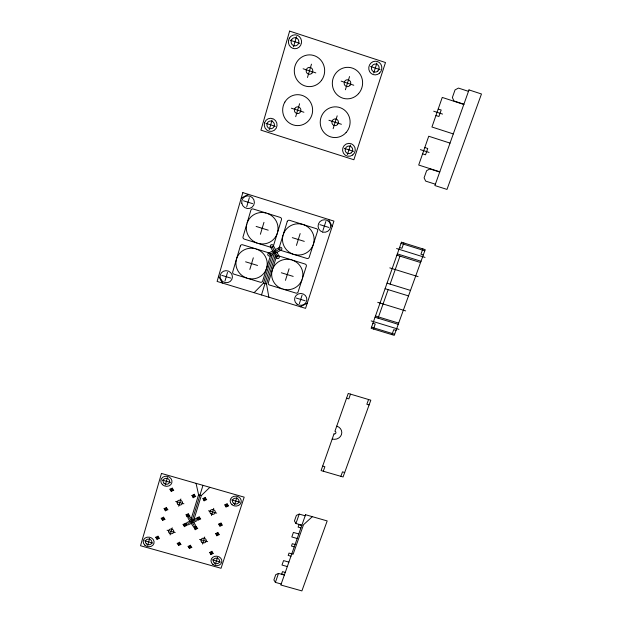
<?xml version="1.0" encoding="UTF-8"?>
<svg xmlns="http://www.w3.org/2000/svg" width="622" height="622" viewBox="0 0 622 622"><rect width="100%" height="100%" fill="white"/><g stroke="black" fill="none" stroke-linecap="round" stroke-linejoin="round"><path stroke-width="0.93" d="M147.624 545.447L149.684 538.403M165.32 484.973L167.481 477.579M224.985 281.02L227.512 272.389M246.709 206.768L249.368 197.664M269.264 129.664L272.071 120.054M293.483 46.868L296.461 36.698M156.969 539.554L158.011 536.016M162.575 520.575L163.64 516.983M165.413 510.981L166.486 507.358M171.159 491.559L172.24 487.889M170.086 534.936L172.224 527.821M178.701 506.238L180.885 498.961M249.826 269.435L253.317 257.811M260.385 234.261L263.969 222.334M295.699 116.687L299.594 103.726M307.478 77.47L311.474 64.159M178.584 545.618L179.657 542.104M184.345 526.725L185.434 523.149M187.261 517.17L188.357 513.57M193.162 497.833L194.274 494.179M273.33 246.219L281.455 219.698A1.843 1.819 31.8 0 0 280.227 217.412L253.162 208.976A1.85 1.819 43 0 0 250.884 210.182L243.031 236.858A1.835 1.788 32.3 0 0 244.275 239.112L271.036 247.377A1.843 1.812 21.6 0 0 273.353 246.226M194.025 519.23L191.786 521.726L191.312 518.445L198.581 494.739L196.062 483.356M254.11 292.698L263.518 283.072L272.218 254.732L274.815 251.63L275.227 255.658L276.401 257.803A1.563 1.532 15.8 0 0 278.5 258.433A1.563 1.532 15.8 0 0 279.154 256.388L276.945 252.283L272.685 250.969L270.469 246.856A1.571 1.539 21.3 0 1 271.114 244.796A1.571 1.539 21.3 0 1 273.221 245.433L275.46 249.539L261.504 294.945M209.871 487.314L201.334 495.532L194.033 519.222L194.997 518.771A1.415 1.252 11 0 1 196.917 519.316A1.415 1.252 11 0 1 196.396 521.011L193.706 522.27L189.858 521.182L187.175 522.441A1.415 1.244 11.5 0 0 186.662 524.128A1.415 1.244 11.5 0 0 188.583 524.673L191.265 523.413L202.974 485.331M268.883 297.192L266.504 283.982L275.227 255.658M189.36 548.651L190.449 545.136M195.199 529.788L196.303 526.228M198.154 520.256L199.265 516.664M204.133 500.967L205.26 497.312M202.508 544.056L204.731 536.996M211.472 515.552L213.75 508.322M285.451 280.343L289.082 268.797M296.437 245.418L300.162 233.577M333.143 128.692L337.186 115.832M345.389 89.762L349.541 76.56M210.85 554.684L211.97 551.185M216.845 535.907L217.98 532.354M219.877 526.414L221.02 522.83M226.011 507.202L227.17 503.571M215.313 564.403L217.56 557.452M234.548 504.745L236.896 497.452M299.353 303.676L302.098 295.162M322.935 230.513L325.827 221.541M347.41 154.575L350.458 145.113M373.682 73.062L376.916 63.047M281.183 584.004L275.375 582.379L278.5 573.422L284.34 575.039M301.88 525.193L295.94 523.491L299.221 514.099L305.184 515.786M323.292 471.219L324.878 466.725L322.678 466.08M350.497 394.13L348.818 398.881L346.555 398.212M373.464 329.022L375.237 324.008L372.92 323.3M403.833 242.953L401.96 248.279L399.581 247.533M378.067 318.161L388.144 289.634M390.095 284.114L399.977 256.132M340.879 476.335L342.497 471.849L344.689 472.495M368.566 399.511L366.856 404.253L369.11 404.922M391.946 334.644L393.749 329.652L396.058 330.352M422.851 248.901L420.938 254.204L423.31 254.942M312.337 516.664L303.528 524.711L293.125 554.241L289.005 553.09L288.188 555.423L290.964 556.208M241.243 198.115L248.341 194.344M272.685 250.969L268.556 253.123A1.563 1.532 19.8 0 0 267.942 255.175A1.563 1.532 19.8 0 0 270.034 255.836L272.218 254.732M269.318 254.468L280.328 248.784M276.945 252.283L281.09 250.137A1.571 1.539 16.8 0 0 281.712 248.069A1.571 1.539 16.8 0 0 279.612 247.408L275.46 249.539M300.294 306.747L307.214 303.272M187.883 523.553L195.697 519.891M299.205 514.083L296.383 515.381L294.447 520.948L295.932 523.483M278.493 573.406L275.748 574.642L273.898 579.945L275.359 582.363M155.461 537.214L159.52 538.357M177.091 543.294L181.142 544.429M187.883 546.326L191.926 547.461M209.396 552.367L213.424 553.502M284.448 574.712L281.696 573.943L282.505 571.641L285.257 572.419M144.592 540.79L152.709 543.068M212.421 559.808L220.445 562.063M161.059 518.204L165.157 519.362M182.852 524.362L186.927 525.512M193.714 527.433L197.788 528.583M215.383 533.559L219.442 534.702M288.888 562.109L283.562 560.609L282.007 565.056L287.317 566.556M167.077 530.232L175.217 532.525M199.569 539.391L207.662 541.669M175.676 501.441L183.902 503.781M208.518 510.779L216.697 513.103M297.192 538.504L291.819 536.973L293.405 532.432L298.793 533.956M295.085 544.491L292.293 543.706L291.469 546.054L294.26 546.847M163.897 508.586L168.002 509.752M185.768 514.791L189.858 515.949M196.669 517.877L200.75 519.036M218.415 524.051L222.482 525.201M162.249 480.091L170.545 482.47M231.617 499.933L239.82 502.281M198.581 494.739L201.334 495.532M301.756 525.528L298.957 524.727L298.117 527.114L300.916 527.915M169.627 489.133L173.763 490.315M191.654 495.423L195.774 496.597M202.64 498.556L206.753 499.73M224.542 504.8L228.639 505.974M371.544 327.203L394.651 334.239M375.478 316.023L398.679 323.106M263.518 283.072L266.504 283.982M375.05 317.243L398.236 324.326M221.782 275.352L230.708 278.073M296.321 298.078L305.13 300.768M371.186 320.913L398.974 329.388M385.096 288.694L408.506 295.909M245.597 261.808L257.531 265.462M281.323 272.763L293.187 276.401M377.709 302.323L405.668 310.899M387.039 283.165L410.497 290.412M397.341 253.893L421.024 261.271M396.89 255.168L420.565 262.538M256.132 226.431L268.214 230.179M292.286 237.643L304.29 241.367M389.8 267.872L418.085 276.642M401.042 243.381L424.803 250.806M243.459 200.797L252.61 203.651M319.863 224.628L328.89 227.442M396.587 248.543L425.044 257.422M435.369 184.198L425.658 181.103L424.095 177.853L426.63 170.653L429.934 168.935L439.7 172.045M422.587 153.867L425.526 154.808L427.734 148.495L424.787 147.546M439.793 171.796L418.692 165.04L428.729 136.234L450.025 143.107M265.975 123.366L275.352 126.359M344.3 148.37L353.56 151.325M291.36 108.205L303.909 112.24M328.929 120.271L341.392 124.276M420.363 149.645L429.079 152.444M435.936 115.536L438.914 116.501L441.185 110.016L438.199 109.052M453.298 133.924L431.94 127.012L442.25 97.429L463.802 104.465M463.895 104.201L453.936 100.951L452.365 97.522L455.04 89.91L458.461 88.083L468.483 91.356M303.116 68.77L315.82 72.898M341.144 81.124L353.77 85.23M433.713 111.206L442.53 114.075M290.155 40.22L299.781 43.369M370.549 66.515L380.042 69.617M191.312 518.445L190.76 517.566A1.415 1.252 11.5 0 0 188.831 517.022A1.415 1.252 11.5 0 0 188.31 518.717L189.858 521.182M193.706 522.27L195.246 524.719A1.415 1.244 11 0 1 194.725 526.406A1.415 1.244 11 0 1 192.804 525.862L191.265 523.413M189.539 518.142L194.025 525.295M218.602 276.261L222.451 283.057M271.853 246.164L277.77 257.073M328.509 219.41L332.179 226.494M336.727 426.14A7.347 6.756 -1.4 0 1 341.447 434.63A7.347 6.756 -1.4 0 1 332.202 439.008M277.155 233.685A15.954 15.674 32.2 0 1 258.363 243.451M257.018 243.031A15.954 15.674 32.2 0 1 246.755 224.262M247.152 222.917A15.954 15.674 32.2 0 1 266.029 213.004M267.39 213.424A15.954 15.674 32.2 0 1 277.56 232.348M266.372 268.891A15.737 15.293 22.9 0 1 247.859 278.399M246.522 277.987A15.737 15.293 22.9 0 1 236.329 259.677M236.718 258.363A15.737 15.293 22.9 0 1 255.308 248.714M256.661 249.127A15.737 15.293 22.9 0 1 266.768 267.584M292.527 260.183A15.643 15.239 9.3 0 1 302.378 278.516M301.965 279.807A15.643 15.239 9.3 0 1 283.375 289.246M282.054 288.841A15.643 15.239 9.3 0 1 272.109 270.648M272.514 269.349A15.643 15.239 9.3 0 1 291.189 259.771M303.684 224.729A15.838 15.636 8.2 0 1 313.589 243.521M313.169 244.85A15.838 15.636 8.2 0 1 294.299 254.538M292.962 254.126A15.838 15.636 8.2 0 1 282.963 235.481M283.375 234.152A15.838 15.636 8.2 0 1 302.331 224.309M161.471 473.443L140.525 545.743L221.051 568.275L244.182 497.141L161.471 473.443M242.829 192.618L217.101 281.432L305.565 308.356L333.936 221.105L242.829 192.618M289.627 31.1L260.929 130.154L353.879 159.753L385.492 62.527L289.627 31.1M240.356 245.954L232.698 271.962A1.804 1.742 24.7 0 0 233.934 274.162L260.416 282.248A1.796 1.742 17 0 0 262.639 281.105L270.554 255.292A1.835 1.796 19.9 0 0 269.357 253.006L242.603 244.78A1.827 1.78 29.8 0 0 240.356 245.954M276.3 257.026L268.331 282.847A1.796 1.742 14 0 0 269.536 285.031L295.854 293.071A1.788 1.734 5.1 0 0 298.093 291.943L306.319 266.27A1.804 1.765 2.7 0 0 305.138 264.055L278.586 255.867A1.835 1.796 15.6 0 0 276.277 257.018M287.255 221.502L279.084 247.991A1.819 1.788 16.6 0 0 280.297 250.231L306.926 258.457A1.812 1.78 1.2 0 0 309.196 257.29L317.632 230.964A1.827 1.812 -8 0 0 316.442 228.694L289.549 220.312A1.835 1.819 23.6 0 0 287.255 221.502M305.558 514.728L280.833 585.007L301.895 590.9L327.188 520.925L305.558 514.728M334.006 433.884L321.092 470.582L343.072 476.973L370.821 400.187L348.234 393.454L334.916 431.295A1.469 1.353 -1.4 0 1 335.857 432.998A1.469 1.353 -1.4 0 1 334.006 433.876M401.454 242.215L371.155 328.315L394.255 335.344L425.223 249.647L401.454 242.215M468.996 89.902L434.887 185.558L446.993 189.415L481.475 93.992L468.996 89.902M264.63 122.604A6.585 6.391 79.5 0 0 271.845 131.335A6.585 6.391 79.5 0 0 275.523 120.621A6.585 6.391 79.5 0 0 264.63 122.604M291.64 39.652A4.121 3.895 89.7 0 0 294.89 45.904A4.121 3.895 89.7 0 0 298.389 39.808A4.121 3.895 89.7 0 0 291.64 39.652M351.181 152.888A3.849 3.755 -68.8 0 0 350.435 146.302A3.849 3.755 -68.8 0 0 345.187 150.345A3.849 3.755 -68.8 0 0 351.181 152.888M352.728 154.979A6.5 6.352 -68.8 0 0 351.469 143.853A6.5 6.352 -68.8 0 0 342.605 150.679A6.5 6.352 -68.8 0 0 352.728 154.979M267.095 123.529A3.895 3.786 79.5 0 0 271.363 128.7A3.895 3.786 79.5 0 0 273.54 122.355A3.895 3.786 79.5 0 0 267.095 123.529M289.339 38.167A6.959 6.585 89.7 0 0 294.828 48.734A6.959 6.585 89.7 0 0 300.745 38.432A6.959 6.585 89.7 0 0 289.339 38.167M358.529 93.673A15.791 15.122 -78.6 0 0 350.901 67.681A15.791 15.122 -78.6 0 0 332.972 87.927A15.791 15.122 -78.6 0 0 358.529 93.673M321.605 80.254A15.884 15.185 -87.5 0 0 311.327 54.977A15.884 15.185 -87.5 0 0 295.497 77.011A15.884 15.185 -87.5 0 0 321.605 80.254M284.845 102.101A15.464 14.975 89.1 0 0 297.316 125.605A15.464 14.975 89.1 0 0 310.775 102.716A15.464 14.975 89.1 0 0 284.845 102.101M346.12 132.509A15.371 14.92 -78.3 0 0 338.492 107.186A15.371 14.92 -78.3 0 0 320.89 126.896A15.371 14.92 -78.3 0 0 346.12 132.509M294.836 108.453A3.39 3.281 89.1 0 0 297.573 113.608A3.39 3.281 89.1 0 0 300.519 108.593A3.39 3.281 89.1 0 0 294.836 108.453M349.883 85.494A3.46 3.312 -78.6 0 0 348.211 79.795A3.46 3.312 -78.6 0 0 344.285 84.234A3.46 3.312 -78.6 0 0 349.883 85.494M337.567 124.532A3.374 3.273 -78.3 0 0 335.888 118.981A3.374 3.273 -78.3 0 0 332.031 123.304A3.374 3.273 -78.3 0 0 337.567 124.532M312.127 72.914A3.483 3.328 -87.5 0 0 309.873 67.37A3.483 3.328 -87.5 0 0 306.405 72.199A3.483 3.328 -87.5 0 0 312.127 72.914M379.614 73.085A6.873 6.531 -74.4 0 0 377.414 61.508A6.873 6.531 -74.4 0 0 368.869 69.555A6.873 6.531 -74.4 0 0 379.614 73.085M377.849 71.04A4.066 3.864 -74.4 0 0 376.551 64.19A4.066 3.864 -74.4 0 0 371.49 68.956A4.066 3.864 -74.4 0 0 377.849 71.04M221.098 279.884A6.228 5.995 25.3 0 0 231.781 279.542A6.228 5.995 25.3 0 0 225.856 270.663A6.228 5.995 25.3 0 0 221.098 279.884M322.779 232.099A6.329 6.267 -17.7 0 0 330.476 224.332A6.329 6.267 -17.7 0 0 319.887 221.642A6.329 6.267 -17.7 0 0 322.779 232.099M241.787 203.238A6.422 6.29 47.4 0 0 252.159 207.126A6.422 6.29 47.4 0 0 250.161 196.257A6.422 6.29 47.4 0 0 241.787 203.238M297.028 304.15A6.15 5.948 3.5 0 0 306.833 300.154A6.15 5.948 3.5 0 0 298.311 293.934A6.15 5.948 3.5 0 0 297.028 304.15M219.535 525.543A1.415 1.252 9 0 0 221.836 524.898A1.415 1.252 9 0 0 219.978 523.429A1.415 1.252 9 0 0 219.535 525.543M178.133 544.685A1.399 1.228 11.5 0 0 180.466 544.242A1.399 1.228 11.5 0 0 178.755 542.656A1.399 1.228 11.5 0 0 178.133 544.685M183.894 525.777A1.415 1.244 11.7 0 0 186.25 525.326A1.415 1.244 11.7 0 0 184.524 523.716A1.415 1.244 11.7 0 0 183.894 525.777M156.511 538.613A1.407 1.228 13.2 0 0 158.843 538.17A1.407 1.228 13.2 0 0 157.117 536.576A1.407 1.228 13.2 0 0 156.511 538.613M194.849 528.925A1.407 1.244 10.8 0 0 197.135 528.288A1.407 1.244 10.8 0 0 195.269 526.818A1.407 1.244 10.8 0 0 194.849 528.925M146.388 543.846A3.258 2.838 13.6 0 0 151.791 542.812A3.258 2.838 13.6 0 0 147.779 539.126A3.258 2.838 13.6 0 0 146.388 543.846M170.692 490.587A1.431 1.275 13.9 0 0 173.079 490.12A1.431 1.275 13.9 0 0 171.322 488.464A1.431 1.275 13.9 0 0 170.692 490.587M189.01 547.795A1.399 1.221 10.7 0 0 191.273 547.166A1.399 1.221 10.7 0 0 189.422 545.719A1.399 1.221 10.7 0 0 189.01 547.795M232.068 504.769A5.59 4.992 8.3 0 0 241.196 502.203A5.59 4.992 8.3 0 0 233.903 496.309A5.59 4.992 8.3 0 0 232.068 504.769M216.503 535.044A1.407 1.236 9 0 0 218.796 534.407A1.407 1.236 9 0 0 216.946 532.945A1.407 1.236 9 0 0 216.503 535.044M214.341 563.003A3.227 2.815 8.6 0 0 219.605 561.557A3.227 2.815 8.6 0 0 215.36 558.229A3.227 2.815 8.6 0 0 214.341 563.003M212.895 564.426A5.458 4.758 8.6 0 0 221.79 561.993A5.458 4.758 8.6 0 0 214.621 556.363A5.458 4.758 8.6 0 0 212.895 564.426M144.825 545.16A5.512 4.797 13.6 0 0 153.953 543.418A5.512 4.797 13.6 0 0 147.181 537.19A5.512 4.797 13.6 0 0 144.825 545.16M210.85 513.725A2.729 2.418 9.9 0 0 215.282 512.474A2.729 2.418 9.9 0 0 211.698 509.62A2.729 2.418 9.9 0 0 210.85 513.725M203.775 500.08A1.431 1.275 10.9 0 0 206.092 499.419A1.431 1.275 10.9 0 0 204.218 497.919A1.431 1.275 10.9 0 0 203.775 500.08M201.886 542.275A2.698 2.364 9.9 0 0 206.263 541.054A2.698 2.364 9.9 0 0 202.71 538.255A2.698 2.364 9.9 0 0 201.886 542.275M186.81 516.213A1.415 1.252 11.7 0 0 189.174 515.755A1.415 1.252 11.7 0 0 187.447 514.137A1.415 1.252 11.7 0 0 186.81 516.213M164.954 510.017A1.423 1.26 13.6 0 0 167.318 509.558A1.423 1.26 13.6 0 0 165.576 507.933A1.423 1.26 13.6 0 0 164.954 510.017M162.117 519.627A1.415 1.244 13.4 0 0 164.472 519.168A1.415 1.244 13.4 0 0 162.731 517.551A1.415 1.244 13.4 0 0 162.117 519.627M169.254 532.984A2.706 2.371 12.5 0 0 173.756 532.113A2.706 2.371 12.5 0 0 170.444 529.042A2.706 2.371 12.5 0 0 169.254 532.984M210.508 553.837A1.399 1.221 9.1 0 0 212.778 553.207A1.399 1.221 9.1 0 0 210.944 551.761A1.399 1.221 9.1 0 0 210.508 553.837M197.804 519.386A1.415 1.252 10.8 0 0 200.097 518.74A1.415 1.252 10.8 0 0 198.231 517.255A1.415 1.252 10.8 0 0 197.804 519.386M233.561 503.276A3.304 2.954 8.3 0 0 238.965 501.76A3.304 2.954 8.3 0 0 234.642 498.269A3.304 2.954 8.3 0 0 233.561 503.276M177.869 504.248A2.737 2.434 12.8 0 0 182.425 503.353A2.737 2.434 12.8 0 0 179.082 500.212A2.737 2.434 12.8 0 0 177.869 504.248M192.711 496.869A1.431 1.275 11.9 0 0 195.09 496.403A1.431 1.275 11.9 0 0 193.356 494.754A1.431 1.275 11.9 0 0 192.711 496.869M225.662 506.324A1.423 1.267 8.9 0 0 227.986 505.67A1.423 1.267 8.9 0 0 226.12 504.17A1.423 1.267 8.9 0 0 225.662 506.324M164.06 483.294A3.343 2.978 14.6 0 0 169.604 482.198A3.343 2.978 14.6 0 0 165.522 478.341A3.343 2.978 14.6 0 0 164.06 483.294M162.451 484.67A5.645 5.038 14.6 0 0 171.82 482.835A5.645 5.038 14.6 0 0 164.923 476.304A5.645 5.038 14.6 0 0 162.451 484.67"/></g></svg>
